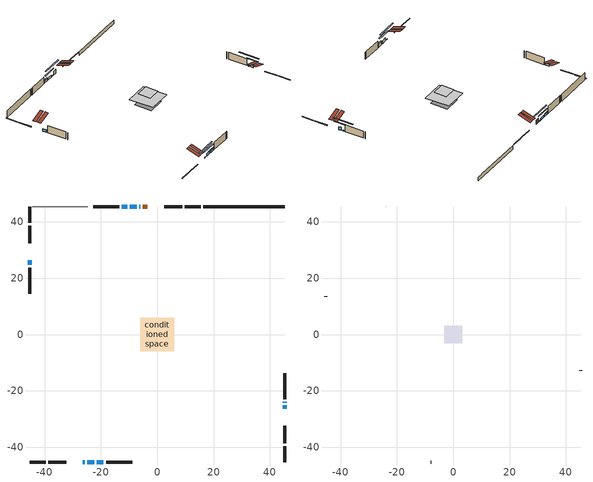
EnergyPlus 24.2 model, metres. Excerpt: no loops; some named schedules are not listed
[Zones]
conditioned space
 floor adiabatic (AdiabaticFloorConstruction): -5.95,-5.95 -5.95,5.95 5.95,5.95 5.95,-5.95 z1.98
 floor foundation (Slab1 construction): -4.21,-4.21 -4.21,4.21 4.21,4.21 4.21,-4.21 z-1.25
 wall outside (RimJoist1 construction): 15.41,45.3 9.74,45.3 / -45.3,-45.3 -39.63,-45.3 / -45.3,45.3 -45.3,39.63 / 45.3,-45.3 45.3,-39.63 z0.76:1.06
 wall outside (RimJoist2 construction): 8.81,45.3 2.53,45.3 / -38.7,-45.3 -32.41,-45.3 / -45.3,38.7 -45.3,32.41 / 45.3,-38.7 45.3,-32.41 z0.76:1.06
 wall outside (AdiabaticWallConstruction 1): -3.5,45.3 -5.17,45.3 z0.76:2.79
 wall outside (AdiabaticWallConstruction): 45.3,-26.38 45.3,-25.16 z0.76:2.28; -45.3,26.38 -45.3,24.73 z0.76:1.98; 45.3,-24.24 45.3,-23.95 / -6.09,45.3 -6.38,45.3 / -26.38,-45.3 -25.81,-45.3 z0.76:1.12; -7.31,45.3 -9.74,45.3 z0.76:1.77; -24.89,-45.3 -22.43,-45.3 z0.76:2.29; -10.67,45.3 -12.59,45.3 z0.76:1.96; -21.5,-45.3 -19.13,-45.3 z0.76:2.24
 wall outside (Wall1 construction): -13.52,45.3 -22.79,45.3 / -18.2,-45.3 -8.92,-45.3 / -45.3,23.8 -45.3,14.53 / 45.3,-23.02 45.3,-13.75 z0.76:4.42
 wall foundation (FoundationWall1 construction): 16.34,45.3,-1.25 16.34,45.3,0.76 42.4,45.3,0.76 42.4,45.3,0.62 45.3,45.3,0.62 45.3,45.3,-1.25
 wall adiabatic (Wall4 construction): -24.75,45.3 -44.37,45.3 z0.76:4.42
 window (WindowConstruction): 45.3,-26.38 45.3,-25.17 z0.76:2.27
 window (WindowConstruction 5): -45.3,26.38 -45.3,24.73 z0.76:1.98
 window (WindowConstruction 6): 45.3,-24.24 45.3,-23.95 z0.76:1.11
 window (WindowConstruction 7): -6.1,45.3 -6.38,45.3 z0.76:1.11
 window (WindowConstruction 8): -26.38,-45.3 -25.81,-45.3 z0.76:1.11
 window (WindowConstruction 1): -7.31,45.3 -9.74,45.3 z0.76:1.77
 window (WindowConstruction 2): -24.88,-45.3 -22.43,-45.3 z0.76:2.29
 window (WindowConstruction 3): -10.67,45.3 -12.59,45.3 z0.76:1.95
 window (WindowConstruction 4): -21.5,-45.3 -19.13,-45.3 z0.76:2.24
 door (Door): -3.5,45.3 -5.17,45.3 z0.76:2.79
 ceiling adiabatic (AdiabaticFloorConstruction): 5.95,-5.95 5.95,5.95 -5.95,5.95 -5.95,-5.95 z1.98
 roof outside (Roof2 construction): -2.57,45.3,4.42 -2.57,39.2,6.45 -0.97,39.2,6.45 -0.97,45.3,4.42; -27.31,-45.3,4.42 -27.31,-39.2,6.45 -28.92,-39.2,6.45 -28.92,-45.3,4.42; -45.3,27.31,4.42 -39.2,27.31,6.45 -39.2,28.92,6.45 -45.3,28.92,4.42; 45.3,-27.31,4.42 39.2,-27.31,6.45 39.2,-28.92,6.45 45.3,-28.92,4.42
attic - vented
 floor to conditioned space (Floor1 construction Reversed): -3.19,-3.19 -3.19,3.19 3.19,3.19 3.19,-3.19 z4.42
 wall outside (Wall3 construction): -23.72,45.3 -23.82,45.3 / -8,-45.3 -7.9,-45.3 / -45.3,13.6 -45.3,13.5 / 45.3,-12.82 45.3,-12.72 z0.76:4.42
 roof outside (Roof1 construction): -0.04,45.3,4.42 -0.04,39.09,6.49 1.6,39.09,6.49 1.6,45.3,4.42; -29.85,-45.3,4.42 -29.85,-39.09,6.49 -31.48,-39.09,6.49 -31.48,-45.3,4.42; -45.3,29.85,4.42 -39.09,29.85,6.49 -39.09,31.48,6.49 -45.3,31.48,4.42; 45.3,-29.85,4.42 39.09,-29.85,6.49 39.09,-31.48,6.49 45.3,-31.48,4.42
shading: 45.3,-22.84 45.3,-28.71 45.71,-28.71 45.71,-22.84 z4.6; 45.3,-18.87 45.3,-29.32 45.71,-29.32 45.71,-18.87 z6.19; -11.46,45.3 -1.01,45.3 -1.01,45.71 -11.46,45.71 z6.19; -20.73,-45.3 -31.46,-45.3 -31.46,-45.71 -20.73,-45.71 z6.19; -12.07,45.3 -4.98,45.3 -4.98,45.71 -12.07,45.71 z4.1; -20.1,-45.3 -27.21,-45.3 -27.21,-45.71 -20.1,-45.71 z4.62; -12.79,45.3 -10.47,45.3 -10.47,45.71 -12.79,45.71 z2.16; -18.93,-45.3 -21.7,-45.3 -21.7,-45.71 -18.93,-45.71 z2.44
[Building]
Building 1: Terrain=Suburbs
[Site:Location]
Winnipeg Intl AP_MB: Latitude {deg}=49.91; Longitude {deg}=-97.24; Time Zone {hr}=-6; Elevation {m}=239; Keep Site Location Information=Yes
[Site:GroundTemperature:Shallow]
-2.46526, -5.11642, -5.32873, -4.07063, 0.979979, 6.00706, 10.3653, 13.1261, 13.3606, 11.1152, 6.8681, 1.99523
[Site:WaterMainsTemperature]
Calculation Method=Schedule; Temperature Schedule=mains temperature schedule
[Material] Roughness=Rough; Thermal Absorptance=0.9
Name | Thickness {m} | Conductivity {W/m-K} | Density {kg/m3} | Specific Heat {J/kg-K} | Solar Absorptance | Visible Absorptance
asphalt or fiberglass shingles | 0.00635 | 0.162714 | 1121.4 | 1465.45 | 0.84 | 0.84
ceiling loosefill ins | 0.254 | 0.0480833 | 16.02 | 1046.75 | 0.7 | 0.7
ceiling stud and cavity | 0.1397 | 0.151696 | 65.682 | 1177.47 | 0.7 | 0.7
concrete 4.0 in. | 0.1016 | 1.803125 | 2242.8 | 837.4 | 0.7 | 0.7
concrete 8.0 in. | 0.2032 | 1.803125 | 2242.8 | 837.4 | 0.7 | 0.7
door material | 0.04445 | 0.188738 | 512.64 | 1214.23 | 0.7 | 0.7
exterior vertical ins | 0.000922574 | 0.029427 | 32.04 | 1214.23 | 0.7 | 0.7
floor covering | 0.0127 | 0.0433444 | 54.468 | 1339.84 | 0.6 | 0.6
floor rigid ins; wall rigid ins | 0.512978 | 0.029427 | 32.04 | 1214.23 | 0.7 | 0.7
floor stud and cavity | 0.1397 | 1.75129 | 37.0049 | 1207.88 | 0.7 | 0.7
furniture material conditioned space 1 | 0.1524 | 0.115458 | 640.8 | 1214.23 | 0.6 | 0.6
gypsum board | 0.0127 | 0.160291 | 801 | 837.4 | 0.6 | 0.6
osb sheathing 0.5 in. | 0.0127 | 0.115458 | 512.64 | 1214.23 | 0.7 | 0.7
osb sheathing 0.5 in. 1 | 0.0127 | 0.115458 | 512.64 | 1214.23 | 0.4 | 0.4
osb sheathing 0.75 in. | 0.01905 | 0.115458 | 512.64 | 1214.23 | 0.7 | 0.7
osb sheathing 2.0 in. | 0.0508 | 0.115458 | 512.64 | 1214.23 | 0.7 | 0.7
rim joist stud and cavity | 0.0508 | 0.0383348 | 125.044 | 1163.47 | 0.6 | 0.6
rim joist stud and cavity 1 | 0.0508 | 0.648972 | 50.32683 | 1063.81 | 0.6 | 0.6
roof stud and cavity | 0.2032 | 0.184409 | 78.34581 | 1123.46 | 0.7 | 0.7
wall stud and cavity | 0.1397 | 0.0882518 | 139.0536 | 1170.24 | 0.7 | 0.7
wall stud and cavity 1 | 0.0889 | 6.1454 | 50.32683 | 1063.81 | 0.6 | 0.6
wall stud and cavity 2 | 0.1397 | 0.0800148 | 139.0536 | 1170.24 | 0.7 | 0.7
wall stud and cavity 3 | 0.0889 | 0.380278 | 52.3479 | 1209.89 | 0.7 | 0.7
wall stud and cavity 4 | 0.0889 | 0.391764 | 83.0341 | 1211.67 | 0.7 | 0.7
wood siding | 0.0254 | 0.102417 | 544.68 | 1172.36 | 0.4 | 0.4
wood siding 1 | 0.00254 | 0.102417 | 544.68 | 1172.36 | 0.4 | 0.4
wood siding 2; wood siding 3; wood siding 4 | 0.0254 | 0.102417 | 544.68 | 1172.36 | 0.7 | 0.7
[WindowMaterial:SimpleGlazingSystem]
Name | U-Factor {W/m2-K} | Solar Heat Gain Coefficient
WindowMaterial | 2.91111 | 0.67
WindowMaterial 1 | 2.95256 | 0.63
WindowMaterial 2 | 2.909975 | 0.68
WindowMaterial 3 | 2.93382 | 0.65
WindowMaterial 4 | 2.91338 | 0.67
WindowMaterial 5 | 3.026374 | 0.49
WindowMaterial 6 | 4.37831 | 0.49
[Construction]
AdiabaticFloorConstruction: floor stud and cavity, floor rigid ins, osb sheathing 0.75 in., floor covering
AdiabaticWallConstruction: wood siding 3, wall rigid ins, wall stud and cavity 3, gypsum board
AdiabaticWallConstruction 1: wood siding 4, wall rigid ins, wall stud and cavity 3, gypsum board
Door: door material
Floor1 construction Reversed: gypsum board, ceiling stud and cavity, ceiling loosefill ins
FoundationWall1 construction: concrete 8.0 in.
furniture construction conditioned space 1: furniture material conditioned space 1
PartitionWallConstruction: gypsum board, wall stud and cavity 4, gypsum board
RimJoist1 construction: wood siding 2, osb sheathing 2.0 in., rim joist stud and cavity
RimJoist2 construction: wood siding 2, rim joist stud and cavity 1
Roof1 construction: asphalt or fiberglass shingles
Roof2 construction: asphalt or fiberglass shingles, osb sheathing 0.75 in., roof stud and cavity, gypsum board
Slab1 construction: concrete 4.0 in.
Wall1 construction: wood siding, osb sheathing 0.5 in., wall stud and cavity, gypsum board
Wall3 construction: wood siding 1, wall stud and cavity 1
Wall4 construction: osb sheathing 0.5 in. 1, wall stud and cavity 2, gypsum board
WindowConstruction: WindowMaterial
WindowConstruction 1: WindowMaterial 1
WindowConstruction 2: WindowMaterial 2
WindowConstruction 3: WindowMaterial 3
WindowConstruction 4: WindowMaterial 4
WindowConstruction 5: WindowMaterial 5
WindowConstruction 6; WindowConstruction 7; WindowConstruction 8: WindowMaterial 6
[Zone] Multiplier=1; Part of Total Floor Area=Yes
Name | Volume {m3}
attic - vented | 13.6597
conditioned space | 531.7
[Space]
Name | Zone | Volume {m3}
attic - vented 1 | attic - vented | 13.6597
conditioned space 1 | conditioned space | 531.7
[ZoneInfiltration:EffectiveLeakageArea]
infil attic - vented 1: Zone or Space=attic - vented 1; Schedule=Always On Discrete; Effective Air Leakage Area {cm2}=1355; Stack Coefficient=0.000398287; Wind Coefficient=1.3484e-05
[ZoneMixing]
whole house fan mix: Zone or Space=attic - vented; Schedule=Always On Continuous; Design Flow Rate Calculation Method=Flow/Zone; Design Flow Rate {m3/s}=0; Source Zone or Space=conditioned space
[SurfaceProperty:ExposedFoundationPerimeter]
Slab1: Exposed Perimeter Calculation Method=TotalExposedPerimeter; Total Exposed Perimeter {m}=28.956
[InternalMass] Zone or ZoneList=conditioned space; Space or SpaceList=conditioned space 1
Name | Construction | Surface Area {m2}
furniture mass conditioned space 1 | furniture construction conditioned space 1 | 85.0919
partition wall mass | PartitionWallConstruction | 212.73
[Lights]
interior lighting: Zone or ZoneList or Space or SpaceList=conditioned space 1; Schedule=interior lighting schedule; Design Level Calculation Method=LightingLevel; Lighting Level {W}=343.2; Return Air Fraction=0; Fraction Radiant=0.6; Fraction Visible=0.2; Fraction Replaceable=1
[People]
occupants: Zone or ZoneList or Space or SpaceList=conditioned space 1; Number of People Schedule=occupants schedule; Number of People Calculation Method=People; Number of People=3; Fraction Radiant=0.314171; Sensible Heat Fraction=0.56303; Activity Level Schedule=occupants activity schedule; Carbon Dioxide Generation Rate {m3/s-W}=0; Enable ASHRAE 55 Comfort Warnings=No; Mean Radiant Temperature Calculation Type=EnclosureAveraged
[ElectricEquipment] Zone or ZoneList or Space or SpaceList=conditioned space 1; Design Level Calculation Method=EquipmentLevel
Name | Schedule | Design Level {W} | Fraction Latent | Fraction Radiant | Fraction Lost
clothes dryer | clothes dryer schedule | 140.772 | 0.015 | 0.081 | 0.85
clothes washer | clothes washer schedule | 32.1985 | 0.03 | 0.162 | 0.7
cooking range | cooking range schedule | 208.969 | 0.08 | 0.432 | 0.2
dishwasher | dishwasher schedule | 66.8632 | 0.3 | 0.18 | 0.4
fridge | fridge schedule | 72.9452 | 0 | 0.6 | 0
mech vent house fan | mech vent house fan schedule | 0 | 0 | 0 | 1
mech vent house fan cfis | mech vent house fan cfis schedule | 0 | 0 | 0 | 0
misc plug loads | misc plug loads schedule | 494.7 | 0.045 | 0.513 | 0.1
whole house fan | Always On Discrete | 0 | 0 | 0 | 1
[OtherEquipment] Zone or ZoneList or Space or SpaceList=conditioned space 1; Design Level Calculation Method=EquipmentLevel
Name | Fuel Type | Schedule | Design Level {W} | Fraction Latent | Fraction Radiant | Fraction Lost
clothes dryer 1 | Electricity | clothes dryer schedule | 0 | 0.015 | 0.081 | 0.85
cooking range 1 | Electricity | cooking range schedule | 0 | 0.08 | 0.432 | 0.2
general water use latent | None | general water use schedule | 59.3978 | 1 | 0 | 0
general water use sensible | None | general water use schedule | -58.539 | 0 | 0.6 | 0
mech vent house fan latent load | None | Always On Discrete | 0 | 1 | 0 | 0
mech vent house fan sensible load | None | Always On Discrete | 0 | 0 | 0 | 0
water heater energy adjustment1 | Electricity | Always On Discrete | 0.01 | 0 | 0 | 1
[ZoneInfiltration:DesignFlowRate] Zone or ZoneList or Space or SpaceList=conditioned space 1; Schedule=Always On Discrete; Design Flow Rate Calculation Method=Flow/Zone; Design Flow Rate {m3/s}=0
infil flow; natural vent flow; whole house fan flow
[AvailabilityManager:Scheduled]
central ac and furnace airloop Availability Manager: Schedule=Always On Discrete
[Foundation:Kiva]
Foundation Kiva 1: Initial Indoor Air Temperature {C}=21; Wall Height Above Grade {m}=0.760019; Wall Depth Below Slab {m}=0.2032; Custom Block Material Name 1=exterior vertical ins; Custom Block Depth 1 {m}=2.01; Custom Block X Position 1 {m}=0.2032; Custom Block Z Position 1 {m}=0
[Foundation:Kiva:Settings]
Soil Conductivity {W/m-K}=0.849921; Soil Density {kg/m3}=1842.3; Soil Specific Heat {J/kg-K}=418.7; Ground Solar Absorptivity=0.9; Ground Thermal Absorptivity=0.9; Ground Surface Roughness {m}=0.03; Far-Field Width {m}=40; Deep-Ground Boundary Condition=ZeroFlux; Deep-Ground Depth {m}=40; Minimum Cell Dimension {m}=0.2; Maximum Cell Growth Coefficient=3; Simulation Timestep=Timestep
[Exterior:Lights]
exterior lighting: Schedule=exterior lighting schedule; Design Level {W}=75.6
[EnergyManagementSystem:GlobalVariable]
central_ac_and_furnace_airloop_Fan_RTF
infil_program_Qfan
infil_program_Qinf
natural_vent_program_Qnv
natural_vent_program_Qwhf
[EnergyManagementSystem:Sensor]
Name | Output:Variable or Output:Meter Index Key | Output:Variable or Output:Meter
airflow_gain | infil flow | Infiltration Sensible Heat Gain Energy
airflow_gain_1 | natural vent flow | Infiltration Sensible Heat Gain Energy
airflow_gain_2 | whole house fan flow | Infiltration Sensible Heat Gain Energy
airflow_loss | infil flow | Infiltration Sensible Heat Loss Energy
airflow_loss_1 | natural vent flow | Infiltration Sensible Heat Loss Energy
airflow_loss_2 | whole house fan flow | Infiltration Sensible Heat Loss Energy
clg_load_cond |  | Cooling:EnergyTransfer:Zone:CONDITIONED SPACE
clg_sp_s; clg_sp_s_1 | cooling setpoint | Schedule Value
clothes_dryer_exhaust_0_sch_s | clothes dryer exhaust 0 schedule | Schedule Value
cool_season | cooling season schedule | Schedule Value
htg_load_cond |  | Heating:EnergyTransfer:Zone:CONDITIONED SPACE
htg_sp_s; htg_sp_s_1 | heating setpoint | Schedule Value
ig_ee_conv | clothes dryer | Electric Equipment Convective Heating Energy
ig_ee_conv_2 | cooking range | Electric Equipment Convective Heating Energy
ig_ee_conv_4 | fridge | Electric Equipment Convective Heating Energy
ig_ee_conv_5 | misc plug loads | Electric Equipment Convective Heating Energy
ig_ee_conv_6 | whole house fan | Electric Equipment Convective Heating Energy
ig_ee_rad | clothes dryer | Electric Equipment Radiant Heating Energy
ig_ee_rad_2 | cooking range | Electric Equipment Radiant Heating Energy
ig_ee_rad_4 | fridge | Electric Equipment Radiant Heating Energy
ig_ee_rad_5 | misc plug loads | Electric Equipment Radiant Heating Energy
ig_ee_rad_6 | whole house fan | Electric Equipment Radiant Heating Energy
ig_lgt_conv | interior lighting | Lights Convective Heating Energy
ig_lgt_rad | interior lighting | Lights Radiant Heating Energy
ig_lgt_vis | interior lighting | Lights Visible Radiation Heating Energy
ig_oe_conv | clothes dryer 1 | Other Equipment Convective Heating Energy
ig_oe_conv_1 | cooking range 1 | Other Equipment Convective Heating Energy
ig_oe_conv_2 | general water use latent | Other Equipment Convective Heating Energy
ig_oe_conv_3 | general water use sensible | Other Equipment Convective Heating Energy
ig_oe_conv_4 | water heater energy adjustment1 | Other Equipment Convective Heating Energy
ig_oe_rad | clothes dryer 1 | Other Equipment Radiant Heating Energy
ig_oe_rad_1 | cooking range 1 | Other Equipment Radiant Heating Energy
ig_oe_rad_2 | general water use latent | Other Equipment Radiant Heating Energy
ig_oe_rad_3 | general water use sensible | Other Equipment Radiant Heating Energy
ig_oe_rad_4 | water heater energy adjustment1 | Other Equipment Radiant Heating Energy
ig_ppl_conv | occupants | People Convective Heating Energy
ig_ppl_rad | occupants | People Radiant Heating Energy
im_conv | furniture mass conditioned space 1 | Surface Inside Face Convection Heat Gain Energy
im_conv_1 | partition wall mass | Surface Inside Face Convection Heat Gain Energy
im_ig | furniture mass conditioned space 1 | Surface Inside Face Internal Gains Radiation Heat Gain Energy
im_ig_1 | partition wall mass | Surface Inside Face Internal Gains Radiation Heat Gain Energy
im_lgt | furniture mass conditioned space 1 | Surface Inside Face Lights Radiation Heat Gain Energy
im_lgt_1 | partition wall mass | Surface Inside Face Lights Radiation Heat Gain Energy
im_sol | furniture mass conditioned space 1 | Surface Inside Face Solar Radiation Heat Gain Energy
im_sol_1 | partition wall mass | Surface Inside Face Solar Radiation Heat Gain Energy
im_surf | furniture mass conditioned space 1 | Surface Inside Face Net Surface Thermal Radiation Heat Gain Energy
im_surf_1 | partition wall mass | Surface Inside Face Net Surface Thermal Radiation Heat Gain Energy
mv_conv | mech vent house fan | Electric Equipment Convective Heating Energy
mv_conv_1 | mech vent house fan cfis | Electric Equipment Convective Heating Energy
mv_conv_2 | mech vent house fan latent load | Other Equipment Convective Heating Energy
mv_conv_3 | mech vent house fan sensible load | Other Equipment Convective Heating Energy
mv_rad | mech vent house fan | Electric Equipment Radiant Heating Energy
mv_rad_1 | mech vent house fan cfis | Electric Equipment Radiant Heating Energy
mv_rad_2 | mech vent house fan latent load | Other Equipment Radiant Heating Energy
mv_rad_3 | mech vent house fan sensible load | Other Equipment Radiant Heating Energy
natural_vent_s | natural vent schedule | Schedule Value
out_pb_s |  | Site Outdoor Air Barometric Pressure
out_wt_s |  | Site Outdoor Air Humidity Ratio
site_vw_s |  | Site Wind Speed
ss_back_out | Window1 | Surface Window Shortwave from Zone Back Out Window Heat Transfer Rate
ss_back_out_1 | Window11 | Surface Window Shortwave from Zone Back Out Window Heat Transfer Rate
ss_back_out_2 | Window14 | Surface Window Shortwave from Zone Back Out Window Heat Transfer Rate
ss_back_out_3 | Window15 | Surface Window Shortwave from Zone Back Out Window Heat Transfer Rate
ss_back_out_4 | Window16 | Surface Window Shortwave from Zone Back Out Window Heat Transfer Rate
ss_back_out_5 | Window2 | Surface Window Shortwave from Zone Back Out Window Heat Transfer Rate
ss_back_out_6 | Window5 | Surface Window Shortwave from Zone Back Out Window Heat Transfer Rate
ss_back_out_7 | Window7 | Surface Window Shortwave from Zone Back Out Window Heat Transfer Rate
ss_back_out_8 | Window9 | Surface Window Shortwave from Zone Back Out Window Heat Transfer Rate
ss_conv | Door1 | Surface Inside Face Convection Heat Gain Energy
ss_conv_1 | Window1 | Surface Inside Face Convection Heat Gain Energy
ss_conv_2 | Window11 | Surface Inside Face Convection Heat Gain Energy
ss_conv_3 | Window14 | Surface Inside Face Convection Heat Gain Energy
ss_conv_4 | Window15 | Surface Inside Face Convection Heat Gain Energy
ss_conv_5 | Window16 | Surface Inside Face Convection Heat Gain Energy
ss_conv_6 | Window2 | Surface Inside Face Convection Heat Gain Energy
ss_conv_7 | Window5 | Surface Inside Face Convection Heat Gain Energy
ss_conv_8 | Window7 | Surface Inside Face Convection Heat Gain Energy
ss_conv_9 | Window9 | Surface Inside Face Convection Heat Gain Energy
ss_ig | Door1 | Surface Inside Face Internal Gains Radiation Heat Gain Energy
ss_ig_1 | Window1 | Surface Inside Face Internal Gains Radiation Heat Gain Energy
ss_ig_2 | Window11 | Surface Inside Face Internal Gains Radiation Heat Gain Energy
ss_ig_3 | Window14 | Surface Inside Face Internal Gains Radiation Heat Gain Energy
ss_ig_4 | Window15 | Surface Inside Face Internal Gains Radiation Heat Gain Energy
ss_ig_5 | Window16 | Surface Inside Face Internal Gains Radiation Heat Gain Energy
ss_ig_6 | Window2 | Surface Inside Face Internal Gains Radiation Heat Gain Energy
ss_ig_7 | Window5 | Surface Inside Face Internal Gains Radiation Heat Gain Energy
ss_ig_8 | Window7 | Surface Inside Face Internal Gains Radiation Heat Gain Energy
ss_ig_9 | Window9 | Surface Inside Face Internal Gains Radiation Heat Gain Energy
ss_lgt | Door1 | Surface Inside Face Lights Radiation Heat Gain Energy
ss_sol | Door1 | Surface Inside Face Solar Radiation Heat Gain Energy
ss_surf | Door1 | Surface Inside Face Net Surface Thermal Radiation Heat Gain Energy
ss_surf_1 | Window1 | Surface Inside Face Net Surface Thermal Radiation Heat Gain Energy
ss_surf_2 | Window11 | Surface Inside Face Net Surface Thermal Radiation Heat Gain Energy
ss_surf_3 | Window14 | Surface Inside Face Net Surface Thermal Radiation Heat Gain Energy
ss_surf_4 | Window15 | Surface Inside Face Net Surface Thermal Radiation Heat Gain Energy
ss_surf_5 | Window16 | Surface Inside Face Net Surface Thermal Radiation Heat Gain Energy
ss_surf_6 | Window2 | Surface Inside Face Net Surface Thermal Radiation Heat Gain Energy
ss_surf_7 | Window5 | Surface Inside Face Net Surface Thermal Radiation Heat Gain Energy
ss_surf_8 | Window7 | Surface Inside Face Net Surface Thermal Radiation Heat Gain Energy
ss_surf_9 | Window9 | Surface Inside Face Net Surface Thermal Radiation Heat Gain Energy
ss_trans_in | Window1 | Surface Window Transmitted Solar Radiation Rate
ss_trans_in_1 | Window11 | Surface Window Transmitted Solar Radiation Rate
ss_trans_in_2 | Window14 | Surface Window Transmitted Solar Radiation Rate
ss_trans_in_3 | Window15 | Surface Window Transmitted Solar Radiation Rate
ss_trans_in_4 | Window16 | Surface Window Transmitted Solar Radiation Rate
ss_trans_in_5 | Window2 | Surface Window Transmitted Solar Radiation Rate
ss_trans_in_6 | Window5 | Surface Window Transmitted Solar Radiation Rate
ss_trans_in_7 | Window7 | Surface Window Transmitted Solar Radiation Rate
ss_trans_in_8 | Window9 | Surface Window Transmitted Solar Radiation Rate
ss_trans_out | Window1 | Surface Inside Face Initial Transmitted Diffuse Transmitted Out Window Solar Radiation Rate
ss_trans_out_1 | Window11 | Surface Inside Face Initial Transmitted Diffuse Transmitted Out Window Solar Radiation Rate
ss_trans_out_2 | Window14 | Surface Inside Face Initial Transmitted Diffuse Transmitted Out Window Solar Radiation Rate
ss_trans_out_3 | Window15 | Surface Inside Face Initial Transmitted Diffuse Transmitted Out Window Solar Radiation Rate
ss_trans_out_4 | Window16 | Surface Inside Face Initial Transmitted Diffuse Transmitted Out Window Solar Radiation Rate
ss_trans_out_5 | Window2 | Surface Inside Face Initial Transmitted Diffuse Transmitted Out Window Solar Radiation Rate
ss_trans_out_6 | Window5 | Surface Inside Face Initial Transmitted Diffuse Transmitted Out Window Solar Radiation Rate
ss_trans_out_7 | Window7 | Surface Inside Face Initial Transmitted Diffuse Transmitted Out Window Solar Radiation Rate
ss_trans_out_8 | Window9 | Surface Inside Face Initial Transmitted Diffuse Transmitted Out Window Solar Radiation Rate
s_conv | Floor1 | Surface Inside Face Convection Heat Gain Energy
s_conv_1 | FoundationWall1 | Surface Inside Face Convection Heat Gain Energy
s_conv_10 | RimJoist2:270 | Surface Inside Face Convection Heat Gain Energy
s_conv_11 | RimJoist2:90 | Surface Inside Face Convection Heat Gain Energy
s_conv_12 | Roof2:0 | Surface Inside Face Convection Heat Gain Energy
s_conv_13 | Roof2:180 | Surface Inside Face Convection Heat Gain Energy
s_conv_14 | Roof2:270 | Surface Inside Face Convection Heat Gain Energy
s_conv_15 | Roof2:90 | Surface Inside Face Convection Heat Gain Energy
s_conv_16 | Slab1 | Surface Inside Face Convection Heat Gain Energy
s_conv_17 | Wall1:0 | Surface Inside Face Convection Heat Gain Energy
s_conv_18 | Wall1:180 | Surface Inside Face Convection Heat Gain Energy
s_conv_19 | Wall1:270 | Surface Inside Face Convection Heat Gain Energy
s_conv_2 | inferred conditioned ceiling | Surface Inside Face Convection Heat Gain Energy
s_conv_20 | Wall1:90 | Surface Inside Face Convection Heat Gain Energy
s_conv_21 | Wall4 | Surface Inside Face Convection Heat Gain Energy
s_conv_3 | inferred conditioned floor | Surface Inside Face Convection Heat Gain Energy
s_conv_4 | RimJoist1:0 | Surface Inside Face Convection Heat Gain Energy
s_conv_5 | RimJoist1:180 | Surface Inside Face Convection Heat Gain Energy
s_conv_6 | RimJoist1:270 | Surface Inside Face Convection Heat Gain Energy
s_conv_7 | RimJoist1:90 | Surface Inside Face Convection Heat Gain Energy
s_conv_8 | RimJoist2:0 | Surface Inside Face Convection Heat Gain Energy
s_conv_9 | RimJoist2:180 | Surface Inside Face Convection Heat Gain Energy
s_ig | Floor1 | Surface Inside Face Internal Gains Radiation Heat Gain Energy
s_ig_1 | FoundationWall1 | Surface Inside Face Internal Gains Radiation Heat Gain Energy
s_ig_10 | RimJoist2:270 | Surface Inside Face Internal Gains Radiation Heat Gain Energy
s_ig_11 | RimJoist2:90 | Surface Inside Face Internal Gains Radiation Heat Gain Energy
s_ig_12 | Roof2:0 | Surface Inside Face Internal Gains Radiation Heat Gain Energy
s_ig_13 | Roof2:180 | Surface Inside Face Internal Gains Radiation Heat Gain Energy
s_ig_14 | Roof2:270 | Surface Inside Face Internal Gains Radiation Heat Gain Energy
s_ig_15 | Roof2:90 | Surface Inside Face Internal Gains Radiation Heat Gain Energy
s_ig_16 | Slab1 | Surface Inside Face Internal Gains Radiation Heat Gain Energy
s_ig_17 | Wall1:0 | Surface Inside Face Internal Gains Radiation Heat Gain Energy
s_ig_18 | Wall1:180 | Surface Inside Face Internal Gains Radiation Heat Gain Energy
s_ig_19 | Wall1:270 | Surface Inside Face Internal Gains Radiation Heat Gain Energy
s_ig_2 | inferred conditioned ceiling | Surface Inside Face Internal Gains Radiation Heat Gain Energy
s_ig_20 | Wall1:90 | Surface Inside Face Internal Gains Radiation Heat Gain Energy
s_ig_21 | Wall4 | Surface Inside Face Internal Gains Radiation Heat Gain Energy
s_ig_3 | inferred conditioned floor | Surface Inside Face Internal Gains Radiation Heat Gain Energy
s_ig_4 | RimJoist1:0 | Surface Inside Face Internal Gains Radiation Heat Gain Energy
s_ig_5 | RimJoist1:180 | Surface Inside Face Internal Gains Radiation Heat Gain Energy
s_ig_6 | RimJoist1:270 | Surface Inside Face Internal Gains Radiation Heat Gain Energy
s_ig_7 | RimJoist1:90 | Surface Inside Face Internal Gains Radiation Heat Gain Energy
